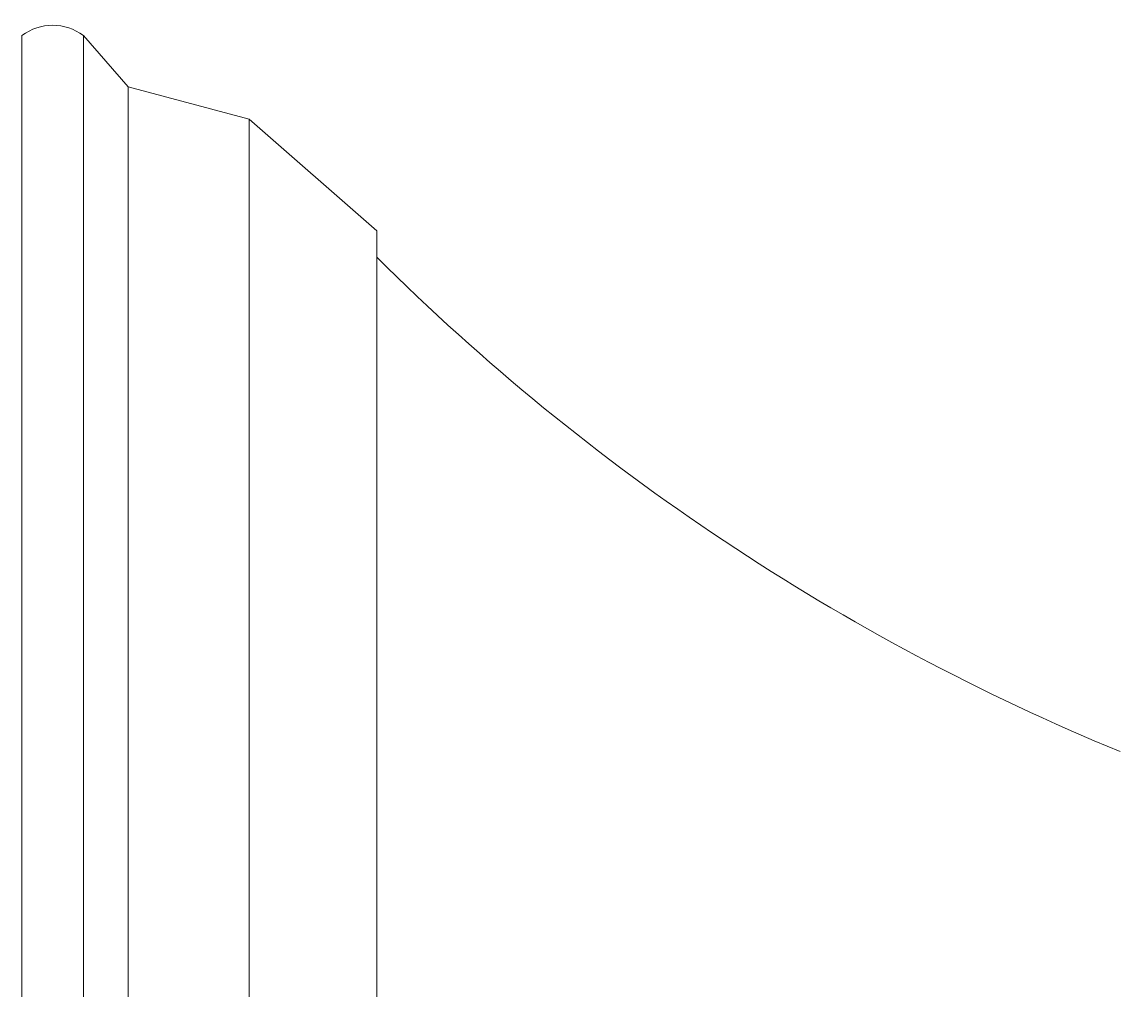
# Model space of a CAD drawing. Header units: metres. Extents: x -5 to 264, y -2 to 18.
# Drawn here: x 7.8905 to 8.2296, y 13.6651 to 13.9642 of the extents above; entities that cross this region are included whole.
import ezdxf

# ---------------------------------------------------------------- set-up
doc = ezdxf.new("R2010")
doc.units = ezdxf.units.M
doc.layers.add('A-ROOF', color=7, linetype='Continuous', lineweight=9)

# ---------------------------------------------------------------- blocks, each defined once
blk = doc.blocks.new('Telhados 1 - Telhados 1-4018348-CORTE A_A')
at = {"layer": 'A-ROOF'}
for p, q in [((7.89051, 13.65565), (7.89051, 13.95999)), ((7.90949, 13.95999), (7.92329, 13.94412)), ((7.90949, 13.65565), (7.90949, 13.95999)), ((7.92329, 13.94412), (7.96064, 13.93412)), ((7.92329, 13.63978), (7.92329, 13.94412)), ((7.96064, 13.93412), (8.00006, 13.8996)), ((7.96064, 13.62977), (7.96064, 13.93412)), ((8.00006, 13.59525), (8.00006, 13.8996))]:
    blk.add_line(p, q, dxfattribs=at)
for centre, major_axis, start_param, end_param in [((7.9, 13.94719), (0.01594, 0), 0.933002, 2.208591), ((8.49968, 14.3935), (0.70825, 0), 3.929363, 4.321198)]:
    blk.add_ellipse(centre, major_axis=major_axis, ratio=0.99995, start_param=start_param, end_param=end_param, dxfattribs=at)

msp = doc.modelspace()

# ---------------------------------------------------------------- block references
at = {"layer": 'A-ROOF'}
msp.add_blockref('Telhados 1 - Telhados 1-4018348-CORTE A_A', (0, 0), dxfattribs=at)

doc.saveas('drawing.dxf')
